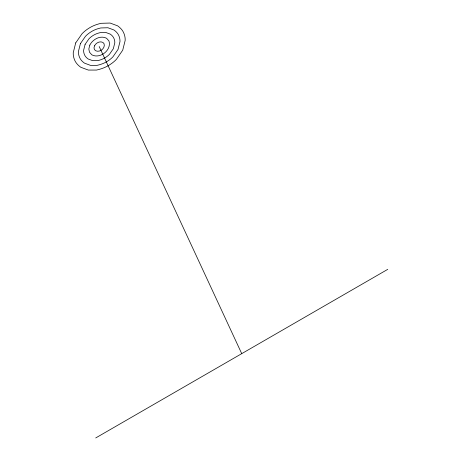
<?xml version="1.0" encoding="UTF-8"?>
<svg xmlns="http://www.w3.org/2000/svg" width="461" height="461" viewBox="0 0 461 461"><rect width="100%" height="100%" fill="white"/><g stroke="black" fill="none" stroke-linecap="round" stroke-linejoin="round"><path stroke-width="0.69" d="M95.715 437.95L387.747 269.345M99.207 46.555L241.731 353.65M75.702 42.919L73.253 52.658A48.169 27.81 0 0 0 74.872 60.61A30.754 17.754 0 0 0 80.796 67.266L88.299 70.066L96.545 70.06A32.656 18.855 0 0 0 108.116 65.75A48.169 27.81 0 0 0 116.408 59.336L122.718 50.191L125.167 40.459A48.169 27.81 0 0 0 123.548 32.506A30.754 17.754 0 0 0 117.624 25.845L110.121 23.05L101.201 23.304A30.754 17.754 0 0 0 90.304 27.366A48.169 27.81 0 0 0 82.012 33.78L75.702 42.919M80.404 43.645L78.439 51.436A38.534 22.249 0 0 0 79.741 57.798A24.606 14.205 0 0 0 84.478 63.128L90.483 65.364L97.081 65.358A26.127 15.08 0 0 0 106.335 61.912A38.534 22.249 0 0 0 112.968 56.778L118.016 49.465L119.975 41.674A38.534 22.249 0 0 0 118.679 35.318A24.606 14.205 0 0 0 113.942 29.988L107.937 27.752L100.803 27.954A24.606 14.205 0 0 0 92.085 31.204A38.534 22.249 0 0 0 85.452 36.333L80.404 43.645M85.106 44.377L83.631 50.214A28.899 16.688 0 0 0 84.611 54.986A18.452 10.655 0 0 0 88.16 58.985L92.667 60.662L97.611 60.656A19.593 11.312 0 0 0 104.555 58.074A28.899 16.688 0 0 0 109.528 54.225L113.314 48.739L114.783 42.896A28.899 16.688 0 0 0 113.809 38.125A18.452 10.655 0 0 0 110.26 34.131L105.753 32.454L100.406 32.604A18.452 10.655 0 0 0 93.865 35.042A28.899 16.688 0 0 0 88.892 38.891L85.106 44.377M89.809 45.103L88.823 48.999L89.474 52.179L91.843 54.842C100.095 59.239 111.931 50.001 108.946 40.937L106.577 38.275C100.365 35.042 92.736 39.283 89.809 45.103M94.511 45.829L94.015 47.777L94.344 49.367L95.525 50.698C99.651 52.9 105.569 48.278 104.077 43.749L102.895 42.412C99.789 40.799 95.974 42.919 94.511 45.829"/></g></svg>
